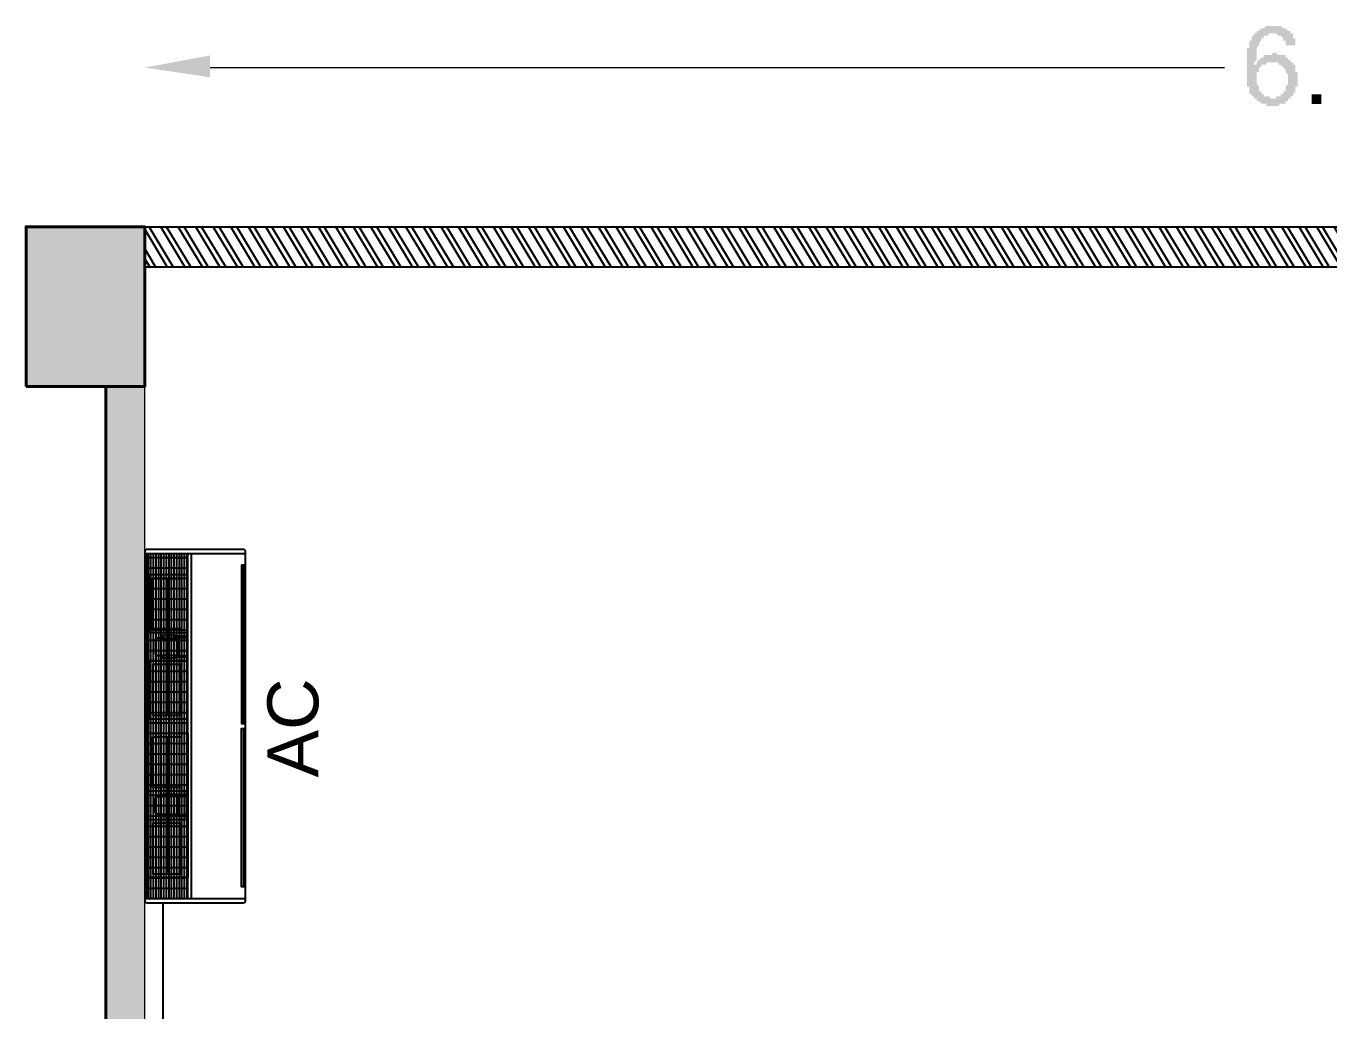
# Model space of a CAD drawing. Header units: inches. Extents: x -11 to 213, y -78 to 40.
# Drawn here: x 95.884 to 99.139, y 20.147 to 22.607 of the extents above; entities that cross this region are included whole.
import ezdxf

# ---------------------------------------------------------------- set-up
doc = ezdxf.new("R2010")
doc.units = ezdxf.units.IN
doc.header["$MEASUREMENT"] = 0
doc.linetypes.add('AC-CENTER2', pattern=[1.125, 0.75, -0.125, 0.125, -0.125])
doc.linetypes.add('HIDDEN', pattern=[0.375, 0.25, -0.125])
doc.layers.add('PDF_0', color=7, linetype='Continuous')
doc.styles.get("Standard").update_dxf_attribs({"font": 'arial.ttf'})

msp = doc.modelspace()

# ---------------------------------------------------------------- hatches: boundary and pattern name
h = msp.add_hatch()
h.set_pattern_fill('ANSI32', color=256, scale=0.1, angle=76)
h.paths.add_polyline_path([(102.18024, 22.10541), (101.83147, 22.10541), (101.83071, 22.00541), (102.18024, 22.00541)])
h.paths.add_polyline_path([(100.13586, 22.10541), (96.18074, 22.10541), (96.18074, 22.00541), (100.13662, 22.00541)])
h = msp.add_hatch()
h.set_pattern_fill('ANGLE', color=256, scale=0.1)
h.set_pattern_definition([(0, (0, 0), (0, 0.0275), [0.02, -0.0075]), (90, (0, 0), (-0.0275, 2e-18), [0.02, -0.0075])])
h.paths.add_polyline_path([(96.18074, 21.70625), (96.08398, 21.70625), (96.08398, 17.00705), (96.18074, 17.00705), (96.18074, 17.90818), (96.18074, 19.40806)])
h.paths.add_polyline_path([(102.28305, 21.70625), (102.18024, 21.70625), (102.18024, 19.50482), (99.27121, 19.50482), (99.27121, 19.40806), (102.18024, 19.40806), (102.18024, 17.00705), (102.28305, 17.00705)])
at = {"linetype": 'HIDDEN', "ltscale": 225}
h = msp.add_hatch(dxfattribs=at)
h.set_pattern_fill('GRATE', color=250, scale=0.008133, angle=90)
h.set_pattern_definition([(90, (97.0033084, 17.5355795), (-0.006455648, 4e-19), []), (180, (97.003308, 17.53558), (-3e-18, -0.0258226), [])])
h.paths.add_polyline_path([(96.18684, 21.28977), (96.18684, 20.42766), (96.28851, 20.42766), (96.28851, 21.28977)])
at = {"layer": 'PDF_0'}
h = msp.add_hatch(color=256, dxfattribs=at)
h.paths.add_polyline_path([(98.95797, 22.50996), (98.95797, 22.51601), (98.95797, 22.51601), (98.95797, 22.51601), (98.96402, 22.52206), (98.96402, 22.52206), (98.96402, 22.52206), (98.97007, 22.5281), (98.97007, 22.5281), (98.97007, 22.5281), (98.97611, 22.5281), (98.97611, 22.53415), (98.97611, 22.53415), (98.98216, 22.53415), (98.98216, 22.53415), (98.98821, 22.53415), (98.98821, 22.53415), (98.98821, 22.53415), (98.99426, 22.53415), (98.99426, 22.53415), (99.00031, 22.5402), (99.00031, 22.5402), (99.00031, 22.5402), (99.00635, 22.5402), (99.00635, 22.5402), (99.0124, 22.53415), (99.0124, 22.53415), (99.01845, 22.53415), (99.01845, 22.53415), (99.01845, 22.53415), (99.0245, 22.53415), (99.0245, 22.53415), (99.03055, 22.53415), (99.03055, 22.5281), (99.03055, 22.5281), (99.03659, 22.5281), (99.03659, 22.5281), (99.03659, 22.52206), (99.04264, 22.52206), (99.04264, 22.52206), (99.04264, 22.52206), (99.04264, 22.51601), (99.04869, 22.51601), (99.04869, 22.51601), (99.04869, 22.50996), (99.04869, 22.50996), (99.05474, 22.50996), (99.05474, 22.50391), (99.05474, 22.50391), (99.05474, 22.49786), (99.05474, 22.49786), (99.05474, 22.49786), (99.05474, 22.49182), (99.06078, 22.49182), (99.06078, 22.48577), (99.06078, 22.48577), (99.06078, 22.47972), (99.06078, 22.47972), (99.06078, 22.47367), (99.06078, 22.47367), (99.06078, 22.47367), (99.06078, 22.46763), (99.06078, 22.46763), (99.06078, 22.46158), (99.06078, 22.46158), (99.06078, 22.45553), (99.05474, 22.45553), (99.05474, 22.45553), (99.05474, 22.44948), (99.05474, 22.44948), (99.05474, 22.44343), (99.05474, 22.44343), (99.05474, 22.44343), (99.04869, 22.43739), (99.04869, 22.43739), (99.04869, 22.43134), (99.04869, 22.43134), (99.04264, 22.43134), (99.04264, 22.42529), (99.04264, 22.42529), (99.04264, 22.42529), (99.03659, 22.42529), (99.03659, 22.41924), (99.03659, 22.41924), (99.03659, 22.41924), (99.03055, 22.41924), (99.03055, 22.41319), (99.0245, 22.41319), (99.0245, 22.41319), (99.0245, 22.41319), (99.01845, 22.41319), (99.01845, 22.41319), (99.0124, 22.40715), (99.0124, 22.40715), (99.0124, 22.40715), (99.00635, 22.40715), (99.00635, 22.40715), (99.00031, 22.40715), (99.00031, 22.40715), (98.99426, 22.40715), (98.99426, 22.40715), (98.98821, 22.40715), (98.98821, 22.40715), (98.98821, 22.40715), (98.98216, 22.40715), (98.98216, 22.41319), (98.97611, 22.41319), (98.97611, 22.41319), (98.97007, 22.41319), (98.97007, 22.41319), (98.97007, 22.41319), (98.96402, 22.41924), (98.96402, 22.41924), (98.96402, 22.41924), (98.95797, 22.41924), (98.95797, 22.42529), (98.95797, 22.42529), (98.95192, 22.42529), (98.95192, 22.42529), (98.95192, 22.43134), (98.95192, 22.43134), (98.94587, 22.43134), (98.94587, 22.43134), (98.94587, 22.43739), (98.94587, 22.43739), (98.94587, 22.43739), (98.93983, 22.43739), (98.93983, 22.44343), (98.93983, 22.44343), (98.93983, 22.44948), (98.93983, 22.44948), (98.93983, 22.44948), (98.93983, 22.45553), (98.93378, 22.45553), (98.93378, 22.45553), (98.93378, 22.46158), (98.93378, 22.46158), (98.93378, 22.46763), (98.93378, 22.46763), (98.93378, 22.47367), (98.93378, 22.47367), (98.93378, 22.47972), (98.93378, 22.47972), (98.93378, 22.48577), (98.93378, 22.48577), (98.93378, 22.49182), (98.93378, 22.49182), (98.93378, 22.49786), (98.93378, 22.50391), (98.93378, 22.50391), (98.93378, 22.50391), (98.93378, 22.50996), (98.93378, 22.50996), (98.93378, 22.51601), (98.93378, 22.51601), (98.93378, 22.52206), (98.93378, 22.52206), (98.93378, 22.5281), (98.93378, 22.5281), (98.93378, 22.53415), (98.93378, 22.53415), (98.93378, 22.5402), (98.93378, 22.5402), (98.93378, 22.54625), (98.93378, 22.54625), (98.93378, 22.5523), (98.93983, 22.5523), (98.93983, 22.5523), (98.93983, 22.55834), (98.93983, 22.55834), (98.93983, 22.56439), (98.93983, 22.56439), (98.93983, 22.56439), (98.93983, 22.57044), (98.94587, 22.57044), (98.94587, 22.57044), (98.94587, 22.57649), (98.94587, 22.57649), (98.94587, 22.57649), (98.94587, 22.58253), (98.95192, 22.58253), (98.95192, 22.58253), (98.95192, 22.58253), (98.95192, 22.58858), (98.95797, 22.58858), (98.95797, 22.58858), (98.95797, 22.59463), (98.96402, 22.59463), (98.96402, 22.59463), (98.96402, 22.59463), (98.97007, 22.60068), (98.97007, 22.60068), (98.97007, 22.60068), (98.97611, 22.60068), (98.97611, 22.60068), (98.98216, 22.60673), (98.98216, 22.60673), (98.98216, 22.60673), (98.98821, 22.60673), (98.98821, 22.60673), (98.99426, 22.60673), (98.99426, 22.60673), (99.00031, 22.60673), (99.00031, 22.60673), (99.00031, 22.60673), (99.00635, 22.60673), (99.00635, 22.60673), (99.0124, 22.60673), (99.0124, 22.60673), (99.0124, 22.60673), (99.01845, 22.60673), (99.01845, 22.60673), (99.0245, 22.60068), (99.0245, 22.60068), (99.0245, 22.60068), (99.03055, 22.60068), (99.03055, 22.60068), (99.03659, 22.59463), (99.03659, 22.59463), (99.03659, 22.59463), (99.04264, 22.59463), (99.04264, 22.58858), (99.04264, 22.58858), (99.04264, 22.58858), (99.04869, 22.58858), (99.04869, 22.58253), (99.04869, 22.58253), (99.04869, 22.57649), (99.04869, 22.57649), (99.05474, 22.57649), (99.05474, 22.57044), (99.05474, 22.57044), (99.05474, 22.56439), (99.05474, 22.56439), (99.05474, 22.55834), (99.05474, 22.55834), (99.03055, 22.55834), (99.03055, 22.55834), (99.03055, 22.56439), (99.03055, 22.56439), (99.03055, 22.57044), (99.03055, 22.57044), (99.0245, 22.57044), (99.0245, 22.57649), (99.0245, 22.57649), (99.0245, 22.57649), (99.01845, 22.58253), (99.01845, 22.58253), (99.01845, 22.58253), (99.0124, 22.58253), (99.0124, 22.58253), (99.0124, 22.58253), (99.00635, 22.58858), (99.00635, 22.58858), (99.00635, 22.58858), (99.00031, 22.58858), (99.00031, 22.58858), (98.99426, 22.58858), (98.99426, 22.58858), (98.99426, 22.58858), (98.98821, 22.58858), (98.98821, 22.58253), (98.98216, 22.58253), (98.98216, 22.58253), (98.98216, 22.58253), (98.97611, 22.58253), (98.97611, 22.57649), (98.97611, 22.57649), (98.97007, 22.57649), (98.97007, 22.57044), (98.97007, 22.57044), (98.97007, 22.57044), (98.96402, 22.56439), (98.96402, 22.56439), (98.96402, 22.56439), (98.96402, 22.56439), (98.96402, 22.55834), (98.96402, 22.55834), (98.96402, 22.55834), (98.95797, 22.5523), (98.95797, 22.5523), (98.95797, 22.54625), (98.95797, 22.54625), (98.95797, 22.54625), (98.95797, 22.5402), (98.95797, 22.5402), (98.95797, 22.53415), (98.95797, 22.53415), (98.95797, 22.5281), (98.95797, 22.5281), (98.95797, 22.52206), (98.95797, 22.52206), (98.95192, 22.51601), (98.95192, 22.50996), (98.95192, 22.50996)], flags=0)
h.paths.add_polyline_path([(99.00031, 22.42529), (99.00031, 22.42529), (99.00635, 22.42529), (99.00635, 22.42529), (99.00635, 22.43134), (99.0124, 22.43134), (99.0124, 22.43134), (99.01845, 22.43134), (99.01845, 22.43134), (99.01845, 22.43739), (99.0245, 22.43739), (99.0245, 22.43739), (99.0245, 22.44343), (99.0245, 22.44343), (99.03055, 22.44343), (99.03055, 22.44948), (99.03055, 22.44948), (99.03055, 22.44948), (99.03055, 22.45553), (99.03055, 22.45553), (99.03659, 22.46158), (99.03659, 22.46158), (99.03659, 22.46763), (99.03659, 22.46763), (99.03659, 22.46763), (99.03659, 22.47367), (99.03659, 22.47367), (99.03659, 22.47972), (99.03659, 22.47972), (99.03659, 22.48577), (99.03659, 22.48577), (99.03055, 22.49182), (99.03055, 22.49182), (99.03055, 22.49182), (99.03055, 22.49786), (99.03055, 22.49786), (99.0245, 22.50391), (99.0245, 22.50391), (99.0245, 22.50391), (99.0245, 22.50391), (99.01845, 22.50996), (99.01845, 22.50996), (99.01845, 22.50996), (99.0124, 22.50996), (99.0124, 22.51601), (99.0124, 22.51601), (99.00635, 22.51601), (99.00635, 22.51601), (99.00031, 22.51601), (99.00031, 22.51601), (99.00031, 22.51601), (98.99426, 22.51601), (98.99426, 22.51601), (98.98821, 22.51601), (98.98821, 22.51601), (98.98216, 22.51601), (98.98216, 22.51601), (98.98216, 22.50996), (98.97611, 22.50996), (98.97611, 22.50996), (98.97007, 22.50996), (98.97007, 22.50391), (98.97007, 22.50391), (98.97007, 22.50391), (98.96402, 22.50391), (98.96402, 22.49786), (98.96402, 22.49786), (98.96402, 22.49182), (98.96402, 22.49182), (98.95797, 22.49182), (98.95797, 22.48577), (98.95797, 22.48577), (98.95797, 22.47972), (98.95797, 22.47972), (98.95797, 22.47367), (98.95797, 22.47367), (98.95797, 22.47367), (98.95797, 22.46763), (98.95797, 22.46763), (98.95797, 22.46158), (98.95797, 22.46158), (98.96402, 22.45553), (98.96402, 22.45553), (98.96402, 22.45553), (98.96402, 22.44948), (98.96402, 22.44948), (98.96402, 22.44343), (98.97007, 22.44343), (98.97007, 22.44343), (98.97007, 22.44343), (98.97007, 22.43739), (98.97611, 22.43739), (98.97611, 22.43739), (98.97611, 22.43134), (98.98216, 22.43134), (98.98216, 22.43134), (98.98216, 22.43134), (98.98821, 22.43134), (98.98821, 22.43134), (98.99426, 22.42529), (98.99426, 22.42529), (99.00031, 22.42529), (99.00031, 22.42529)], flags=0)

# ---------------------------------------------------------------- linework, layer by layer
at = {"color": 9}
for p, q in [((96.18074, 21.28977), (96.43287, 21.28977)), ((96.18074, 20.42766), (96.43287, 20.42766))]:
    msp.add_line(p, q, dxfattribs=at)
at = {"color": 251, "linetype": 'HIDDEN', "ltscale": 225}
for p, q in [((96.18684, 20.42766), (96.18684, 21.28977)), ((96.28851, 20.42766), (96.28851, 21.28977)), ((96.29762, 20.42766), (96.29762, 21.28977))]:
    msp.add_line(p, q, dxfattribs=at)
at = {"color": 251}
for p, q in [((96.42779, 20.86481), (96.42779, 21.26008)), ((96.42779, 20.85261), (96.42779, 20.45735))]:
    msp.add_line(p, q, dxfattribs=at)
at = {"color": 250, "linetype": 'AC-CENTER2', "ltscale": 250}
for p, q in [((96.23656, 21.22746), (96.23656, 20.88604)), ((96.23656, 20.48997), (96.23656, 20.83139))]:
    msp.add_line(p, q, dxfattribs=at)
at = {"color": 251, "linetype": 'HIDDEN', "ltscale": 250}
for p, q in [((96.23481, 21.09213), (96.23481, 21.10127)), ((96.23481, 21.09213), (96.23481, 21.08441)), ((96.23831, 21.09213), (96.23831, 21.10127)), ((96.23831, 21.09213), (96.23831, 21.08441)), ((96.25929, 21.08441), (96.2229, 21.08441)), ((96.2229, 21.08441), (96.2229, 21.07844)), ((96.2229, 21.07844), (96.25929, 21.07844)), ((96.25929, 21.07844), (96.25929, 21.08441)), ((96.28851, 21.08314), (96.25929, 21.08314)), ((96.25929, 21.08314), (96.25929, 21.07971)), ((96.25929, 21.07971), (96.28851, 21.07971)), ((96.25929, 21.03506), (96.2229, 21.03506)), ((96.2229, 21.03506), (96.2229, 21.02908)), ((96.2229, 21.02908), (96.25929, 21.02908)), ((96.23481, 21.02137), (96.23481, 21.02908)), ((96.23831, 21.02137), (96.23831, 21.02908)), ((96.25929, 21.02908), (96.25929, 21.03506)), ((96.25929, 21.03036), (96.25929, 21.03379)), ((96.25929, 21.03379), (96.28851, 21.03379)), ((96.28851, 21.03036), (96.25929, 21.03036)), ((96.23481, 21.02137), (96.23481, 21.01223)), ((96.23831, 21.02137), (96.23831, 21.01223)), ((96.23481, 20.69606), (96.23481, 20.7052)), ((96.23831, 20.69606), (96.23831, 20.7052)), ((96.2229, 20.68237), (96.2229, 20.68834)), ((96.2229, 20.68834), (96.25929, 20.68834)), ((96.25929, 20.68237), (96.2229, 20.68237)), ((96.23481, 20.69606), (96.23481, 20.68834)), ((96.23831, 20.69606), (96.23831, 20.68834)), ((96.25929, 20.68834), (96.25929, 20.68237)), ((96.28851, 20.68707), (96.25929, 20.68707)), ((96.25929, 20.68707), (96.25929, 20.68364)), ((96.25929, 20.68364), (96.28851, 20.68364)), ((96.2229, 20.63899), (96.25929, 20.63899)), ((96.2229, 20.63301), (96.2229, 20.63899)), ((96.25929, 20.63301), (96.2229, 20.63301)), ((96.23481, 20.6253), (96.23481, 20.63301)), ((96.23831, 20.6253), (96.23831, 20.63301)), ((96.25929, 20.63899), (96.25929, 20.63301)), ((96.25929, 20.63429), (96.25929, 20.63772)), ((96.25929, 20.63772), (96.28851, 20.63772)), ((96.28851, 20.63429), (96.25929, 20.63429)), ((96.23481, 20.6253), (96.23481, 20.61616)), ((96.23831, 20.6253), (96.23831, 20.61616))]:
    msp.add_line(p, q, dxfattribs=at)
msp.add_line((96.22625, 20.41749), (96.22625, 15.79892))
for points in [[(96.18074, 22.10541), (100.18424, 22.10541)], [(96.18074, 22.00541), (100.18424, 22.00541)]]:
    msp.add_lwpolyline(points)
msp.add_lwpolyline([(96.18074, 21.29384), (96.18074, 20.42359, 0.4142136), (96.18684, 20.41749), (96.42678, 20.41749, 0.4142136), (96.43287, 20.42359), (96.43287, 21.29384, 0.4142136), (96.42678, 21.29994), (96.18684, 21.29994, 0.4142136)], format="xyb", close=True)
at = {"color": 8}
for points in [[(96.43287, 21.26008), (96.4227, 21.26008), (96.4227, 20.86481), (96.43287, 20.86481)], [(96.43287, 20.45735), (96.4227, 20.45735), (96.4227, 20.85261), (96.43287, 20.85261)]]:
    msp.add_lwpolyline(points, dxfattribs=at)
at = {"color": 251, "linetype": 'HIDDEN', "ltscale": 250}
for points in [[(96.28851, 21.02137), (96.19003, 21.02137), (96.19003, 20.8769), (96.28851, 20.8769), (96.28851, 21.2366), (96.19003, 21.2366), (96.19003, 21.09213), (96.28851, 21.09213)], [(96.28568, 21.09213), (96.28568, 21.08314)], [(96.28568, 21.07971), (96.28568, 21.03379)], [(96.28568, 21.03036), (96.28568, 21.02137)], [(96.28851, 20.69606), (96.19003, 20.69606), (96.19003, 20.84053), (96.28851, 20.84053), (96.28851, 20.48083), (96.19003, 20.48083), (96.19003, 20.6253), (96.28851, 20.6253)], [(96.28568, 20.68707), (96.28568, 20.69606)], [(96.28568, 20.63772), (96.28568, 20.68364)], [(96.28568, 20.6253), (96.28568, 20.63429)]]:
    msp.add_lwpolyline(points, dxfattribs=at)
for points in [[(96.20074, 21.10127), (96.20074, 21.22746), (96.27238, 21.22746), (96.27238, 21.10127)], [(96.20074, 21.01223), (96.20074, 20.88604), (96.27238, 20.88604), (96.27238, 21.01223)], [(96.20074, 20.7052), (96.20074, 20.83139), (96.27238, 20.83139), (96.27238, 20.7052)], [(96.20074, 20.61616), (96.20074, 20.48997), (96.27238, 20.48997), (96.27238, 20.61616)]]:
    msp.add_lwpolyline(points, close=True, dxfattribs=at)
for points in [[(96.2229, 21.07844), (96.2107, 21.07844, 0.4142136), (96.20805, 21.07578), (96.20805, 21.03771, 0.4142136), (96.2107, 21.03506), (96.2229, 21.03506)], [(96.25929, 21.07844), (96.26242, 21.07844, -0.4142136), (96.26508, 21.07578), (96.26508, 21.03771, -0.4142136), (96.26242, 21.03506), (96.25929, 21.03506)], [(96.2229, 20.63899), (96.2107, 20.63899, -0.4142136), (96.20805, 20.64164), (96.20805, 20.67971, -0.4142136), (96.2107, 20.68237), (96.2229, 20.68237)], [(96.25929, 20.63899), (96.26242, 20.63899, 0.4142136), (96.26508, 20.64164), (96.26508, 20.67971, 0.4142136), (96.26242, 20.68237), (96.25929, 20.68237)]]:
    msp.add_lwpolyline(points, format="xyb", dxfattribs=at)
at = {"layer": 'PDF_0', "lineweight": 5}
for points in [[(96.34404, 22.50311), (98.8781, 22.50311)], [(96.18074, 21.65786), (96.18074, 21.82721)], [(96.18074, 19.40806), (96.18074, 21.70625)], [(96.08398, 21.1317), (96.08398, 21.57319)]]:
    msp.add_lwpolyline(points, dxfattribs=at)
at = {"layer": 'PDF_0', "lineweight": 40}
msp.add_lwpolyline([(95.8844, 21.70625), (96.18074, 21.70625), (96.18074, 22.10541), (95.8844, 22.10541)], close=True, dxfattribs=at)
msp.add_lwpolyline([(96.08398, 21.70625), (96.08398, 17.00705)], dxfattribs=at)
at = {"layer": 'PDF_0'}
msp.add_solid([(96.34404, 22.53335), (96.34404, 22.47892), (96.18074, 22.50311)], dxfattribs=at)
at = {"layer": 'PDF_0', "lineweight": 5}
msp.add_solid([(99.12001, 22.41239), (99.09582, 22.41239), (99.12001, 22.43658), (99.09582, 22.43658)], dxfattribs=at)
at = {"layer": 'PDF_0', "color": 9, "true_color": 0x00007f}
for points in [[(96.18074, 22.10541), (95.8844, 22.10541), (96.18074, 21.70625)], [(95.8844, 22.10541), (96.18074, 21.70625), (95.8844, 21.70625)]]:
    msp.add_solid(points, dxfattribs=at)

# ---------------------------------------------------------------- texts
at = {"insert": (96.48716, 20.73036), "char_height": 0.127374, "attachment_point": 1, "rotation": 90}
msp.add_mtext_dynamic_manual_height_columns('AC', width=0.0699666, gutter_width=0.63687, heights=[-0.13172], dxfattribs=at)

doc.saveas('drawing.dxf')
